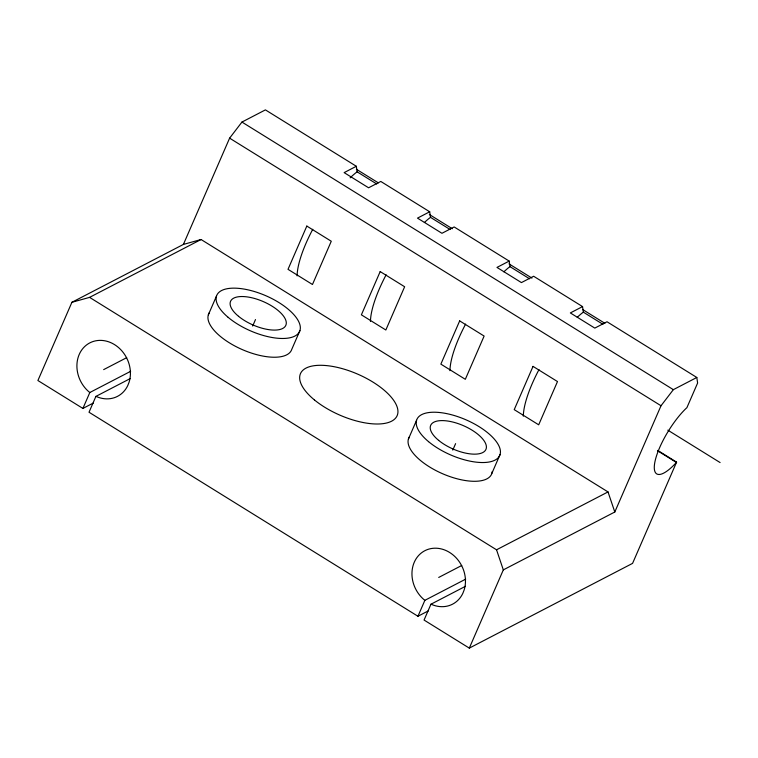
<?xml version="1.0" encoding="UTF-8"?>
<svg xmlns="http://www.w3.org/2000/svg" width="758" height="758" viewBox="0 0 758 758"><rect width="100%" height="100%" fill="white"/><g stroke="black" fill="none" stroke-linecap="round" stroke-linejoin="round"><path stroke-width="1.14" d="M465.488 586.294L430.951 604.221L424.063 620.053L469.306 648.118L503.321 569.883L614.804 512.01L608.011 491.923L201.059 239.509L183.398 244.427L71.915 302.29L37.9 380.525L82.906 408.439L93.367 403.01M82.906 408.439L89.832 392.502L130.651 371.316M130.442 378.469L95.906 396.396L89.018 412.238L417.952 616.263L428.412 610.825M183.398 244.427L229.608 138.155L241.944 122.066L265.414 109.882L356.336 166.277L357.132 171.839L376.698 183.967M208.346 314.797L216.504 296.037M252.67 326.054L255.493 319.563M299.922 330.592L291.764 349.353A45.177 19.168 23.5 0 1 241.404 349.201A45.177 19.168 23.5 0 1 209.483 312.552M408.401 439.062L416.559 420.302M452.791 450.1L455.605 443.629M417.952 616.263L424.878 600.317L465.696 579.131M491.942 473.21L500.09 454.449M614.804 512.01L661.014 405.748L673.35 389.659L696.82 377.475L697.616 383.027L686.9 407.671L685.933 408.553A42.912 12.649 -58.2 0 0 654.789 462.522A42.912 12.649 -58.2 0 0 675.937 462.949L676.591 462.124L657.717 450.413M676.591 462.124L632.57 563.374L469.306 648.118M357.132 171.839L355.294 173.231A71.527 21.091 -58.2 0 0 350.149 177.836M356.336 166.277L344.132 172.616L368.587 187.785L380.791 181.446L429.701 211.785L430.497 217.347L428.668 218.74A71.527 21.091 -58.2 0 0 424.385 222.52M429.701 211.785L417.497 218.124L441.952 233.293L454.165 226.955L509.186 261.084L509.982 266.645L508.144 268.038A71.527 21.091 -58.2 0 0 503.871 271.819M509.186 261.084L496.973 267.422L521.428 282.592L533.641 276.253L582.551 306.592L583.347 312.154L581.519 313.547A71.527 21.091 -58.2 0 0 577.236 317.327M71.915 302.29L89.586 297.373L201.059 239.509M103.666 369.62L126.69 357.672M582.551 306.592L570.348 312.931L594.803 328.1L607.006 321.762L696.82 377.475M438.711 577.444L461.736 565.487M89.586 297.373L496.537 549.796L608.011 491.923M95.906 396.396L98.72 397.457A30.121 25.791 62.6 0 0 127.789 385.509L129.097 382.174A30.121 25.791 62.6 0 0 114.183 344.397A30.121 25.791 62.6 0 0 80.064 352.678A30.121 25.791 62.6 0 0 89.027 391.895L89.832 392.502M430.951 604.221L433.766 605.272A30.121 25.791 62.6 0 0 462.835 593.334L464.142 589.989A30.121 25.791 62.6 0 0 449.229 552.212A30.121 25.791 62.6 0 0 415.109 560.494A30.121 25.791 62.6 0 0 424.082 599.72L424.878 600.317M356.402 169.261L378.384 182.886M429.331 214.476L452.308 228.727M508.978 263.86L531.955 278.101M582.911 309.69L604.893 323.315M430.497 217.347L450.062 229.475M509.982 266.645L529.539 278.783M583.347 312.154L602.913 324.291M241.944 122.066L673.35 389.659M229.608 138.155L661.014 405.748M667.817 430.146L720.1 462.56M657.508 450.735L676.373 462.437M496.537 549.796L503.321 569.883M297.098 275.865A71.527 21.091 -58.2 0 1 312.76 229.286M370.463 321.373A71.527 21.091 -58.2 0 1 386.135 274.794M523.314 416.18A71.527 21.091 -58.2 0 1 538.985 369.601M492.255 471.533A45.177 19.168 23.5 0 1 443.781 474.243A45.177 19.168 23.5 0 1 409.472 436.788M449.949 370.671A71.527 21.091 -58.2 0 1 465.611 324.092M306.819 226.073L288.012 269.327L312.467 284.496L331.274 241.243L306.819 226.073M380.184 271.582L361.386 314.835L385.841 330.005L404.639 286.751L380.184 271.582M459.67 320.89L440.862 364.134L465.317 379.303L484.125 336.059L459.67 320.89M533.035 366.389L514.227 409.642L538.692 424.812L557.49 381.558L533.035 366.389M228.111 317.308A45.177 19.168 23.5 0 0 298.785 332.838A45.177 19.168 23.5 0 0 247.743 289.793A45.177 19.168 23.5 0 0 228.111 317.308M438.655 440.379A30.121 12.772 23.5 0 0 485.518 450.176A30.121 12.772 23.5 0 0 450.792 421.581A30.121 12.772 23.5 0 0 438.655 440.379M428.554 441.649A45.177 19.168 23.5 0 0 499.02 456.723A45.177 19.168 23.5 0 0 447.4 413.764A45.177 19.168 23.5 0 0 428.554 441.649M238.543 316.313A30.121 12.772 23.5 0 0 285.406 326.111A30.121 12.772 23.5 0 0 250.68 297.515A30.121 12.772 23.5 0 0 238.543 316.313M314.381 399.892A52.709 22.361 23.5 0 0 396.396 417.042A52.709 22.361 23.5 0 0 335.623 367.005A52.709 22.361 23.5 0 0 314.381 399.892"/></g></svg>
